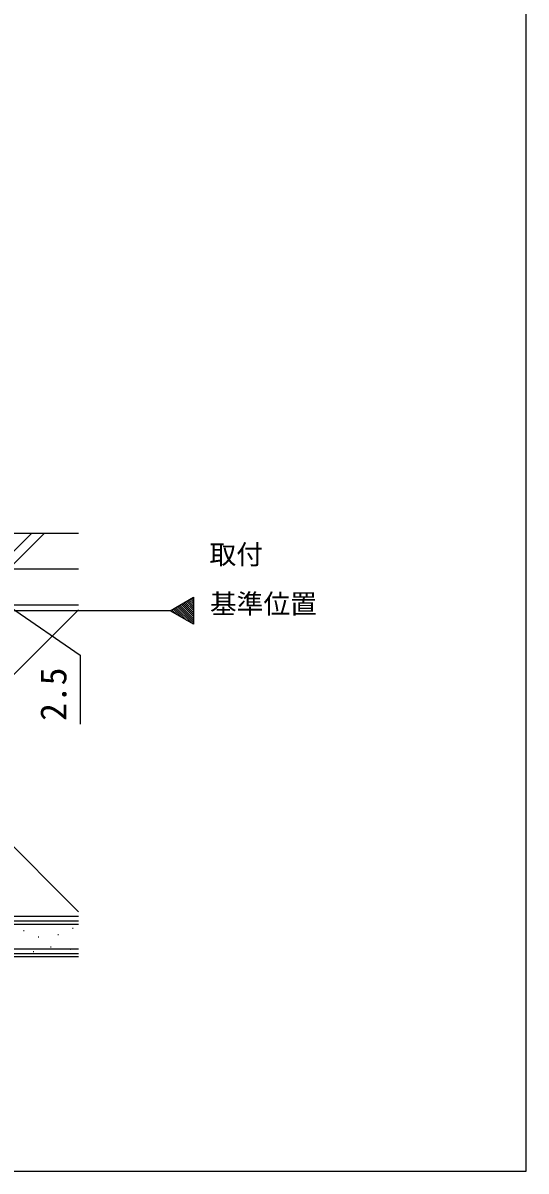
# Model space of a CAD drawing. Units: millimetres, scale not verified. Extents: x -525 to 525, y -783 to 779.
# Drawn here: x 355.7 to 525, y -782.7 to -396.1 of the extents above; entities that cross this region are included whole.
import ezdxf
from ezdxf.enums import TextEntityAlignment as Align

# ---------------------------------------------------------------- set-up
doc = ezdxf.new("R2010")
doc.units = ezdxf.units.MM
doc.header["$LTSCALE"] = 4
for name, color, linetype in [('0-1_USER1', 3, 'Continuous'), ('0-4_YKK_12', 2, 'Continuous'), ('0-6_YKK_D', 6, 'Continuous'), ('0-7_YKK_ZWAK', 7, 'Continuous'), ('0-8_YSS_K', 3, 'Continuous'), ('0-9_YSS_KE', 3, 'Continuous')]:
    doc.layers.add(name, color=color, linetype=linetype)
doc.styles.add('ＭＳ ゴシック', font='')
doc.styles.get('ＭＳ ゴシック').set_extended_font_data('MS Gothic')

msp = doc.modelspace()

# ---------------------------------------------------------------- linework, layer by layer
at = {"layer": '0-4_YKK_12'}
for p, q in [((413.134, -594.573), (409.899, -591.338)), ((413.134, -593.866), (410.347, -591.079)), ((413.134, -593.159), (410.795, -590.82)), ((413.134, -592.452), (411.244, -590.561)), ((413.134, -591.745), (411.692, -590.302)), ((413.134, -591.038), (412.14, -590.044)), ((413.134, -590.33), (412.588, -589.785)), ((413.134, -589.623), (413.037, -589.526)), ((405.259, -594.016), (-392.72, -594.016)), ((405.844, -594.354), (405.416, -593.926)), ((407.517, -595.32), (405.864, -593.667)), ((409.19, -596.286), (406.312, -593.408)), ((410.863, -597.252), (406.761, -593.149)), ((412.536, -598.218), (407.209, -592.891)), ((413.134, -598.109), (407.657, -592.632)), ((413.134, -597.402), (408.106, -592.373)), ((413.134, -596.694), (408.554, -592.114)), ((413.134, -595.987), (409.002, -591.855)), ((413.134, -595.28), (409.45, -591.596))]:
    msp.add_line(p, q, dxfattribs=at)
msp.add_lwpolyline([(413.134, -598.563), (405.259, -594.016), (413.134, -589.47)], close=True, dxfattribs=at)
at = {"layer": '0-6_YKK_D'}
msp.add_lwpolyline([(351.552, -592.767), (374.987, -608.984), (374.987, -632.211)], dxfattribs=at)
at = {"layer": '0-7_YKK_ZWAK'}
msp.add_lwpolyline([(-525, -782.7), (525, -782.7), (525, 747.3)], dxfattribs=at)
at = {"layer": '0-8_YSS_K'}
for p, q in [((346.594, -580.017), (358.594, -568.017)), ((362.836, -568.017), (350.836, -580.017)), ((271.052, -592.017), (374.407, -695.372)), ((374.407, -593.661), (271.052, -697.017)), ((374.407, -698.517), (262.552, -698.517)), ((355.916, -701.715), (356.116, -701.715)), ((367.454, -703.039), (367.654, -703.039)), ((372.399, -700.891), (372.599, -700.891)), ((360.86, -703.863), (361.06, -703.863)), ((364.981, -707.16), (365.181, -707.16)), ((374.407, -708.017), (262.552, -708.017)), ((374.407, -710.517), (262.552, -710.517)), ((359.212, -708.808), (359.412, -708.808)), ((371.575, -707.984), (371.775, -707.984))]:
    msp.add_line(p, q, dxfattribs=at)
msp.add_lwpolyline([(374.407, -580.017), (310.552, -580.017), (310.552, -592.017), (374.407, -592.017)], dxfattribs=at)
at = {"layer": '0-9_YSS_KE'}
for p, q in [((374.407, -568.017), (297.552, -568.017)), ((374.407, -580.017), (297.552, -580.017)), ((374.407, -697.017), (262.552, -697.017)), ((262.552, -699.517), (374.407, -699.517)), ((374.407, -709.517), (262.552, -709.517))]:
    msp.add_line(p, q, dxfattribs=at)
msp.add_lwpolyline([(374.407, -697.017), (271.052, -697.017), (271.052, -592.017), (326.552, -592.017)], dxfattribs=at)

# ---------------------------------------------------------------- texts
at = {"layer": '0-1_USER1', "style": 'ＭＳ ゴシック'}
for s, p in [('取付', (418.491, -580.344)), ('基準位置', (418.644, -596.98))]:
    msp.add_text(s, height=6.598, dxfattribs=at).set_placement(p, align=Align.BOTTOM_LEFT)
at = {"layer": '0-6_YKK_D', "style": 'ＭＳ ゴシック'}
msp.add_text('2.5', height=8.798, rotation=90, dxfattribs=at).set_placement((372.987, -631.098), align=Align.BOTTOM_LEFT)

doc.saveas('drawing.dxf')
